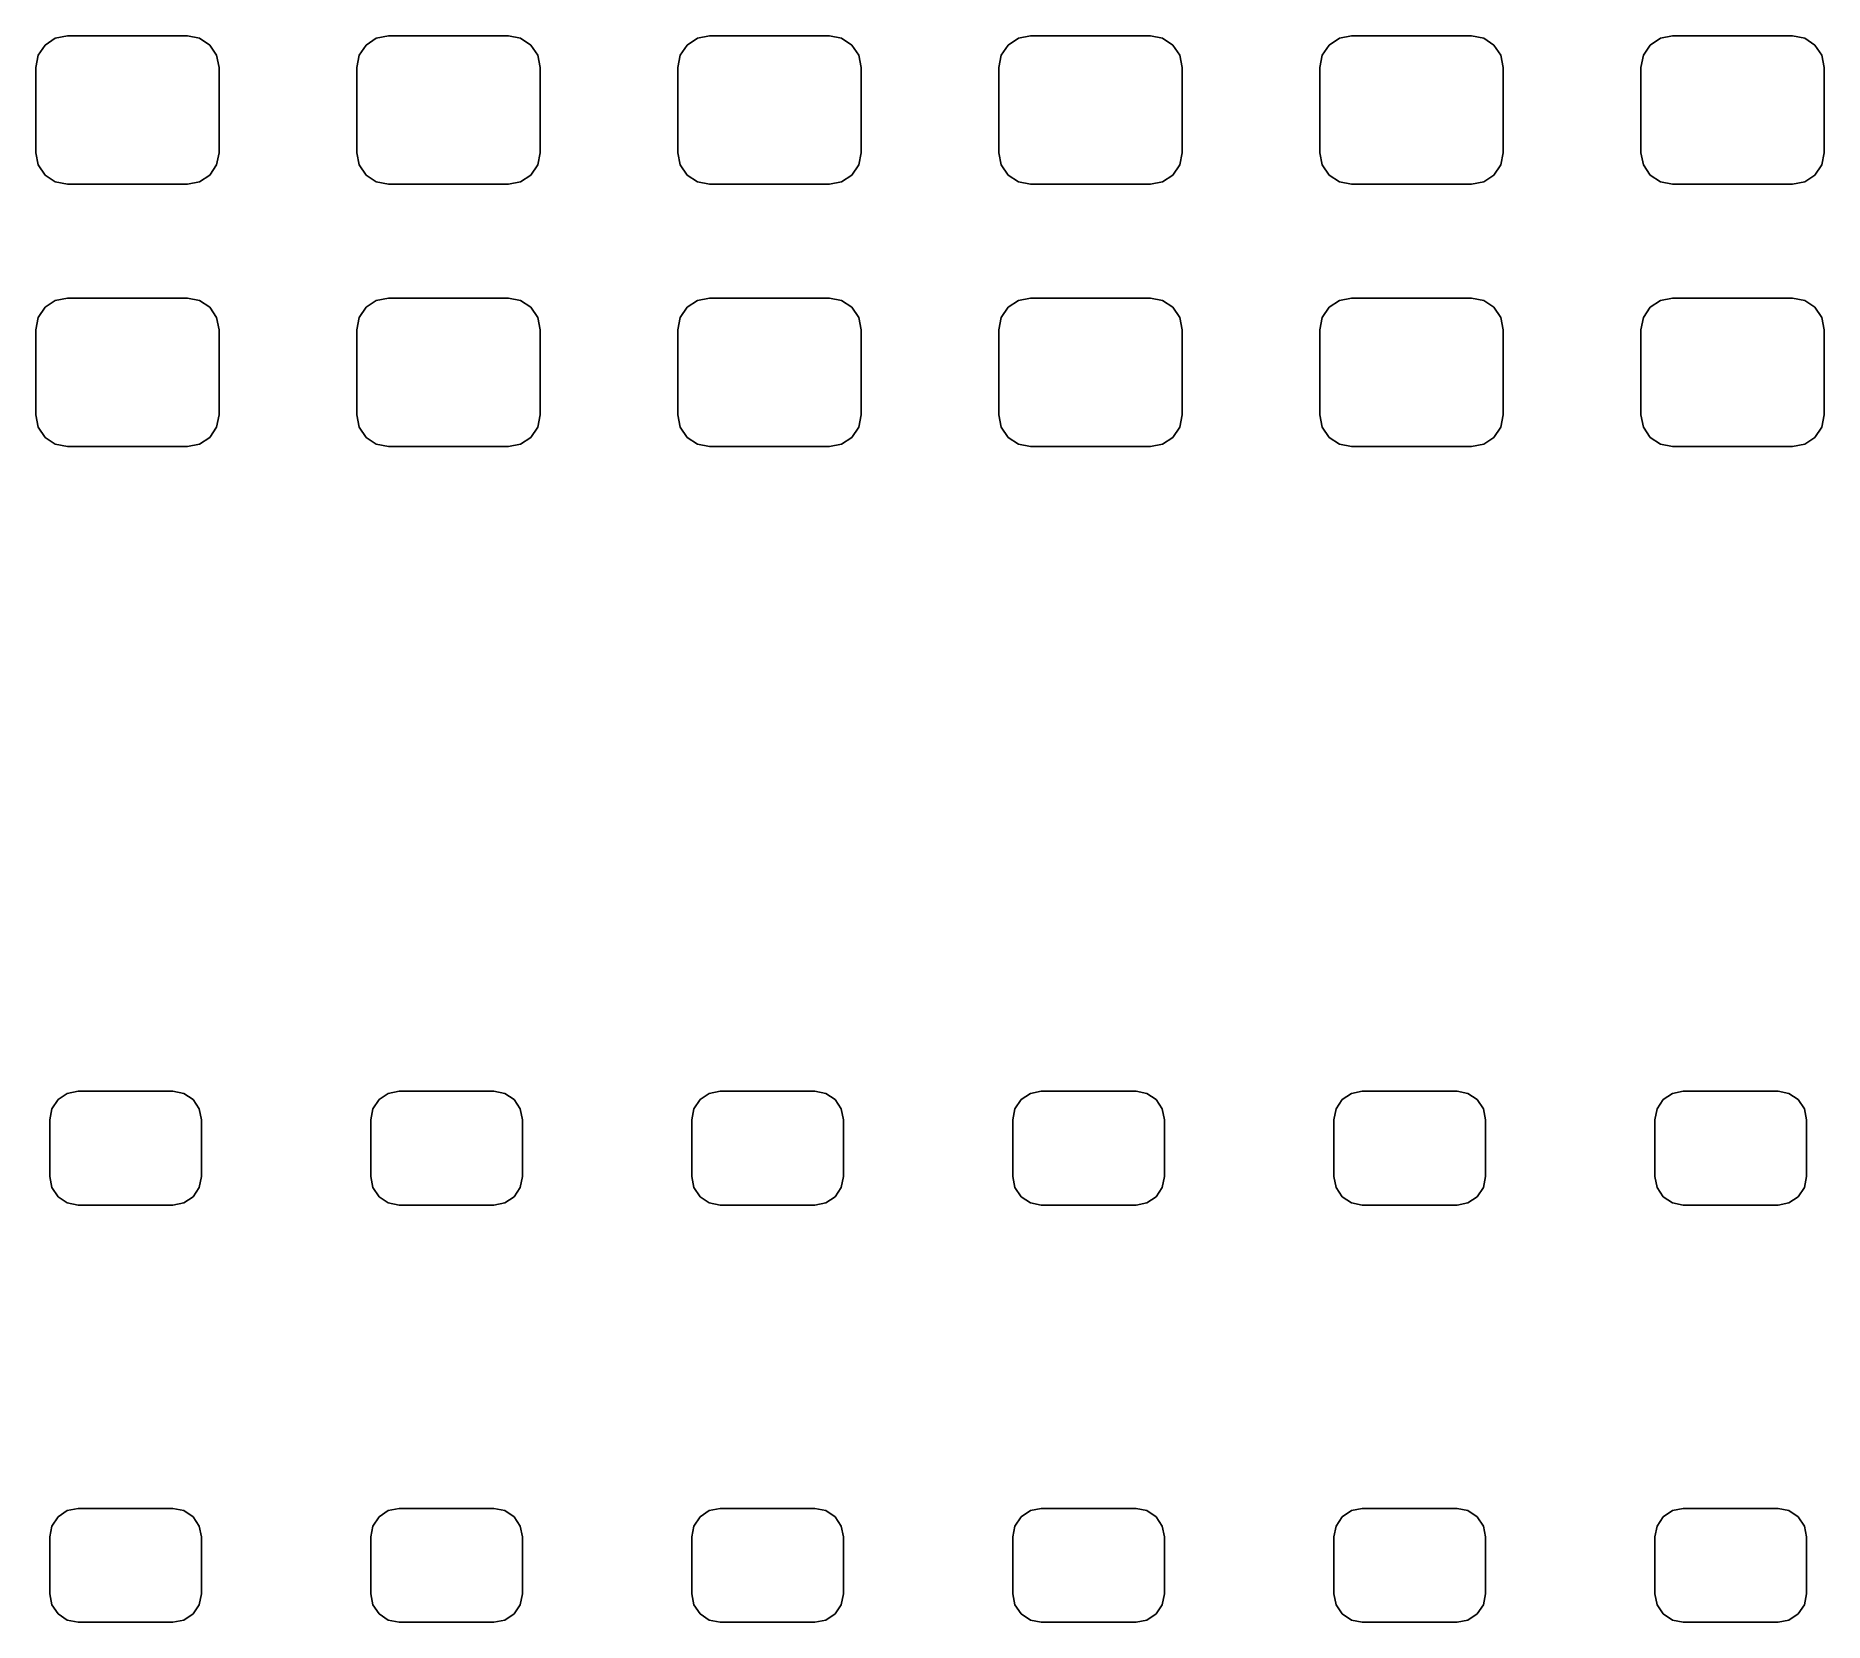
# Model space of a CAD drawing. Extents: x 135.7 to 171.5, y -89 to -27.7.
# Drawn here: x 157.39 to 171.54, y -89.03 to -76.48 of the extents above.
import ezdxf

# ---------------------------------------------------------------- set-up
doc = ezdxf.new("R2010")
doc.units = 0
doc.layers.add('BLACK', color=7, linetype='CONTINUOUS')

msp = doc.modelspace()

# ---------------------------------------------------------------- linework, layer by layer
at = {"layer": 'BLACK', "linetype": 'CONTINUOUS'}
for p, q in [((157.463223, -76.553223), (157.544329, -76.49903)), ((157.544329, -76.49903), (157.64, -76.48)), ((157.64, -76.48), (158.59, -76.48)), ((158.59, -76.48), (158.685671, -76.49903)), ((158.685671, -76.49903), (158.766777, -76.553223)), ((160.003223, -76.553223), (160.084329, -76.49903)), ((160.084329, -76.49903), (160.18, -76.48)), ((160.18, -76.48), (161.13, -76.48)), ((161.13, -76.48), (161.225671, -76.49903)), ((161.225671, -76.49903), (161.306777, -76.553223)), ((162.543223, -76.553223), (162.624329, -76.49903)), ((162.624329, -76.49903), (162.72, -76.48)), ((162.72, -76.48), (163.67, -76.48)), ((163.67, -76.48), (163.765671, -76.49903)), ((163.765671, -76.49903), (163.846777, -76.553223)), ((165.083223, -76.553223), (165.164329, -76.49903)), ((165.164329, -76.49903), (165.26, -76.48)), ((165.26, -76.48), (166.21, -76.48)), ((166.21, -76.48), (166.305671, -76.49903)), ((166.305671, -76.49903), (166.386777, -76.553223)), ((167.623223, -76.553223), (167.704329, -76.49903)), ((167.704329, -76.49903), (167.8, -76.48)), ((167.8, -76.48), (168.75, -76.48)), ((168.75, -76.48), (168.845671, -76.49903)), ((168.845671, -76.49903), (168.926777, -76.553223)), ((170.163223, -76.553223), (170.244329, -76.49903)), ((170.244329, -76.49903), (170.34, -76.48)), ((170.34, -76.48), (171.29, -76.48)), ((171.29, -76.48), (171.385671, -76.49903)), ((171.385671, -76.49903), (171.466777, -76.553223)), ((157.39, -76.73), (157.40903, -76.634329)), ((157.40903, -76.634329), (157.463223, -76.553223)), ((158.766777, -76.553223), (158.82097, -76.634329)), ((158.82097, -76.634329), (158.84, -76.73)), ((159.93, -76.73), (159.94903, -76.634329)), ((159.94903, -76.634329), (160.003223, -76.553223)), ((161.306777, -76.553223), (161.36097, -76.634329)), ((161.36097, -76.634329), (161.38, -76.73)), ((162.47, -76.73), (162.48903, -76.634329)), ((162.48903, -76.634329), (162.543223, -76.553223)), ((163.846777, -76.553223), (163.90097, -76.634329)), ((163.90097, -76.634329), (163.92, -76.73)), ((165.01, -76.73), (165.02903, -76.634329)), ((165.02903, -76.634329), (165.083223, -76.553223)), ((166.386777, -76.553223), (166.44097, -76.634329)), ((166.44097, -76.634329), (166.46, -76.73)), ((167.55, -76.73), (167.56903, -76.634329)), ((167.56903, -76.634329), (167.623223, -76.553223)), ((168.926777, -76.553223), (168.98097, -76.634329)), ((168.98097, -76.634329), (169, -76.73)), ((170.09, -76.73), (170.10903, -76.634329)), ((170.10903, -76.634329), (170.163223, -76.553223)), ((171.466777, -76.553223), (171.52097, -76.634329)), ((171.52097, -76.634329), (171.54, -76.73)), ((157.39, -77.405), (157.39, -76.73)), ((158.84, -76.73), (158.84, -77.405)), ((159.93, -77.405), (159.93, -76.73)), ((161.38, -76.73), (161.38, -77.405)), ((162.47, -77.405), (162.47, -76.73)), ((163.92, -76.73), (163.92, -77.405)), ((165.01, -77.405), (165.01, -76.73)), ((166.46, -76.73), (166.46, -77.405)), ((167.55, -77.405), (167.55, -76.73)), ((169, -76.73), (169, -77.405)), ((170.09, -77.405), (170.09, -76.73)), ((171.54, -76.73), (171.54, -77.405)), ((157.40903, -77.500671), (157.39, -77.405)), ((157.463223, -77.581777), (157.40903, -77.500671)), ((158.82097, -77.500671), (158.766777, -77.581777)), ((158.84, -77.405), (158.82097, -77.500671)), ((159.94903, -77.500671), (159.93, -77.405)), ((160.003223, -77.581777), (159.94903, -77.500671)), ((161.36097, -77.500671), (161.306777, -77.581777)), ((161.38, -77.405), (161.36097, -77.500671)), ((162.48903, -77.500671), (162.47, -77.405)), ((162.543223, -77.581777), (162.48903, -77.500671)), ((163.90097, -77.500671), (163.846777, -77.581777)), ((163.92, -77.405), (163.90097, -77.500671)), ((165.02903, -77.500671), (165.01, -77.405)), ((165.083223, -77.581777), (165.02903, -77.500671)), ((166.44097, -77.500671), (166.386777, -77.581777)), ((166.46, -77.405), (166.44097, -77.500671)), ((167.56903, -77.500671), (167.55, -77.405)), ((167.623223, -77.581777), (167.56903, -77.500671)), ((168.98097, -77.500671), (168.926777, -77.581777)), ((169, -77.405), (168.98097, -77.500671)), ((170.10903, -77.500671), (170.09, -77.405)), ((170.163223, -77.581777), (170.10903, -77.500671)), ((171.52097, -77.500671), (171.466777, -77.581777)), ((171.54, -77.405), (171.52097, -77.500671)), ((157.544329, -77.63597), (157.463223, -77.581777)), ((157.64, -77.655), (157.544329, -77.63597)), ((158.59, -77.655), (157.64, -77.655)), ((158.685671, -77.63597), (158.59, -77.655)), ((158.766777, -77.581777), (158.685671, -77.63597)), ((160.084329, -77.63597), (160.003223, -77.581777)), ((160.18, -77.655), (160.084329, -77.63597)), ((161.13, -77.655), (160.18, -77.655)), ((161.225671, -77.63597), (161.13, -77.655)), ((161.306777, -77.581777), (161.225671, -77.63597)), ((162.624329, -77.63597), (162.543223, -77.581777)), ((162.72, -77.655), (162.624329, -77.63597)), ((163.67, -77.655), (162.72, -77.655)), ((163.765671, -77.63597), (163.67, -77.655)), ((163.846777, -77.581777), (163.765671, -77.63597)), ((165.164329, -77.63597), (165.083223, -77.581777)), ((165.26, -77.655), (165.164329, -77.63597)), ((166.21, -77.655), (165.26, -77.655)), ((166.305671, -77.63597), (166.21, -77.655)), ((166.386777, -77.581777), (166.305671, -77.63597)), ((167.704329, -77.63597), (167.623223, -77.581777)), ((167.8, -77.655), (167.704329, -77.63597)), ((168.75, -77.655), (167.8, -77.655)), ((168.845671, -77.63597), (168.75, -77.655)), ((168.926777, -77.581777), (168.845671, -77.63597)), ((170.244329, -77.63597), (170.163223, -77.581777)), ((170.34, -77.655), (170.244329, -77.63597)), ((171.29, -77.655), (170.34, -77.655)), ((171.385671, -77.63597), (171.29, -77.655)), ((171.466777, -77.581777), (171.385671, -77.63597)), ((157.40903, -78.709329), (157.463223, -78.628223)), ((157.463223, -78.628223), (157.544329, -78.57403)), ((157.544329, -78.57403), (157.64, -78.555)), ((157.64, -78.555), (158.59, -78.555)), ((158.59, -78.555), (158.685671, -78.57403)), ((158.685671, -78.57403), (158.766777, -78.628223)), ((158.766777, -78.628223), (158.82097, -78.709329)), ((159.94903, -78.709329), (160.003223, -78.628223)), ((160.003223, -78.628223), (160.084329, -78.57403)), ((160.084329, -78.57403), (160.18, -78.555)), ((160.18, -78.555), (161.13, -78.555)), ((161.13, -78.555), (161.225671, -78.57403)), ((161.225671, -78.57403), (161.306777, -78.628223)), ((161.306777, -78.628223), (161.36097, -78.709329)), ((162.48903, -78.709329), (162.543223, -78.628223)), ((162.543223, -78.628223), (162.624329, -78.57403)), ((162.624329, -78.57403), (162.72, -78.555)), ((162.72, -78.555), (163.67, -78.555)), ((163.67, -78.555), (163.765671, -78.57403)), ((163.765671, -78.57403), (163.846777, -78.628223)), ((163.846777, -78.628223), (163.90097, -78.709329)), ((165.02903, -78.709329), (165.083223, -78.628223)), ((165.083223, -78.628223), (165.164329, -78.57403)), ((165.164329, -78.57403), (165.26, -78.555)), ((165.26, -78.555), (166.21, -78.555)), ((166.21, -78.555), (166.305671, -78.57403)), ((166.305671, -78.57403), (166.386777, -78.628223)), ((166.386777, -78.628223), (166.44097, -78.709329)), ((167.56903, -78.709329), (167.623223, -78.628223)), ((167.623223, -78.628223), (167.704329, -78.57403)), ((167.704329, -78.57403), (167.8, -78.555)), ((167.8, -78.555), (168.75, -78.555)), ((168.75, -78.555), (168.845671, -78.57403)), ((168.845671, -78.57403), (168.926777, -78.628223)), ((168.926777, -78.628223), (168.98097, -78.709329)), ((170.10903, -78.709329), (170.163223, -78.628223)), ((170.163223, -78.628223), (170.244329, -78.57403)), ((170.244329, -78.57403), (170.34, -78.555)), ((170.34, -78.555), (171.29, -78.555)), ((171.29, -78.555), (171.385671, -78.57403)), ((171.385671, -78.57403), (171.466777, -78.628223)), ((171.466777, -78.628223), (171.52097, -78.709329)), ((157.39, -78.805), (157.40903, -78.709329)), ((157.39, -79.48), (157.39, -78.805)), ((158.82097, -78.709329), (158.84, -78.805)), ((158.84, -78.805), (158.84, -79.48)), ((159.93, -78.805), (159.94903, -78.709329)), ((159.93, -79.48), (159.93, -78.805)), ((161.36097, -78.709329), (161.38, -78.805)), ((161.38, -78.805), (161.38, -79.48)), ((162.47, -78.805), (162.48903, -78.709329)), ((162.47, -79.48), (162.47, -78.805)), ((163.90097, -78.709329), (163.92, -78.805)), ((163.92, -78.805), (163.92, -79.48)), ((165.01, -78.805), (165.02903, -78.709329)), ((165.01, -79.48), (165.01, -78.805)), ((166.44097, -78.709329), (166.46, -78.805)), ((166.46, -78.805), (166.46, -79.48)), ((167.55, -78.805), (167.56903, -78.709329)), ((167.55, -79.48), (167.55, -78.805)), ((168.98097, -78.709329), (169, -78.805)), ((169, -78.805), (169, -79.48)), ((170.09, -78.805), (170.10903, -78.709329)), ((170.09, -79.48), (170.09, -78.805)), ((171.52097, -78.709329), (171.54, -78.805)), ((171.54, -78.805), (171.54, -79.48)), ((157.40903, -79.575671), (157.39, -79.48)), ((158.84, -79.48), (158.82097, -79.575671)), ((159.94903, -79.575671), (159.93, -79.48)), ((161.38, -79.48), (161.36097, -79.575671)), ((162.48903, -79.575671), (162.47, -79.48)), ((163.92, -79.48), (163.90097, -79.575671)), ((165.02903, -79.575671), (165.01, -79.48)), ((166.46, -79.48), (166.44097, -79.575671)), ((167.56903, -79.575671), (167.55, -79.48)), ((169, -79.48), (168.98097, -79.575671)), ((170.10903, -79.575671), (170.09, -79.48)), ((171.54, -79.48), (171.52097, -79.575671)), ((157.463223, -79.656777), (157.40903, -79.575671)), ((157.544329, -79.71097), (157.463223, -79.656777)), ((158.766777, -79.656777), (158.685671, -79.71097)), ((158.82097, -79.575671), (158.766777, -79.656777)), ((160.003223, -79.656777), (159.94903, -79.575671)), ((160.084329, -79.71097), (160.003223, -79.656777)), ((161.306777, -79.656777), (161.225671, -79.71097)), ((161.36097, -79.575671), (161.306777, -79.656777)), ((162.543223, -79.656777), (162.48903, -79.575671)), ((162.624329, -79.71097), (162.543223, -79.656777)), ((163.846777, -79.656777), (163.765671, -79.71097)), ((163.90097, -79.575671), (163.846777, -79.656777)), ((165.083223, -79.656777), (165.02903, -79.575671)), ((165.164329, -79.71097), (165.083223, -79.656777)), ((166.386777, -79.656777), (166.305671, -79.71097)), ((166.44097, -79.575671), (166.386777, -79.656777)), ((167.623223, -79.656777), (167.56903, -79.575671)), ((167.704329, -79.71097), (167.623223, -79.656777)), ((168.926777, -79.656777), (168.845671, -79.71097)), ((168.98097, -79.575671), (168.926777, -79.656777)), ((170.163223, -79.656777), (170.10903, -79.575671)), ((170.244329, -79.71097), (170.163223, -79.656777)), ((171.466777, -79.656777), (171.385671, -79.71097)), ((171.52097, -79.575671), (171.466777, -79.656777)), ((157.64, -79.73), (157.544329, -79.71097)), ((158.59, -79.73), (157.64, -79.73)), ((158.685671, -79.71097), (158.59, -79.73)), ((160.18, -79.73), (160.084329, -79.71097)), ((161.13, -79.73), (160.18, -79.73)), ((161.225671, -79.71097), (161.13, -79.73)), ((162.72, -79.73), (162.624329, -79.71097)), ((163.67, -79.73), (162.72, -79.73)), ((163.765671, -79.71097), (163.67, -79.73)), ((165.26, -79.73), (165.164329, -79.71097)), ((166.21, -79.73), (165.26, -79.73)), ((166.305671, -79.71097), (166.21, -79.73)), ((167.8, -79.73), (167.704329, -79.71097)), ((168.75, -79.73), (167.8, -79.73)), ((168.845671, -79.71097), (168.75, -79.73)), ((170.34, -79.73), (170.244329, -79.71097)), ((171.29, -79.73), (170.34, -79.73)), ((171.385671, -79.71097), (171.29, -79.73)), ((157.517238, -84.969148), (157.566012, -84.896153)), ((157.566012, -84.896153), (157.639007, -84.847379)), ((157.639007, -84.847379), (157.725111, -84.830252)), ((157.725111, -84.830252), (158.475111, -84.830252)), ((158.475111, -84.830252), (158.561215, -84.847379)), ((158.561215, -84.847379), (158.63421, -84.896153)), ((158.63421, -84.896153), (158.682984, -84.969148)), ((160.057238, -84.969148), (160.106012, -84.896153)), ((160.106012, -84.896153), (160.179007, -84.847379)), ((160.179007, -84.847379), (160.265111, -84.830252)), ((160.265111, -84.830252), (161.015111, -84.830252)), ((161.015111, -84.830252), (161.101215, -84.847379)), ((161.101215, -84.847379), (161.17421, -84.896153)), ((161.17421, -84.896153), (161.222984, -84.969148)), ((162.597238, -84.969148), (162.646012, -84.896153)), ((162.646012, -84.896153), (162.719007, -84.847379)), ((162.719007, -84.847379), (162.805111, -84.830252)), ((162.805111, -84.830252), (163.555111, -84.830252)), ((163.555111, -84.830252), (163.641215, -84.847379)), ((163.641215, -84.847379), (163.71421, -84.896153)), ((163.71421, -84.896153), (163.762984, -84.969148)), ((165.137238, -84.969148), (165.186012, -84.896153)), ((165.186012, -84.896153), (165.259007, -84.847379)), ((165.259007, -84.847379), (165.345111, -84.830252)), ((165.345111, -84.830252), (166.095111, -84.830252)), ((166.095111, -84.830252), (166.181215, -84.847379)), ((166.181215, -84.847379), (166.25421, -84.896153)), ((166.25421, -84.896153), (166.302984, -84.969148)), ((167.677238, -84.969148), (167.726012, -84.896153)), ((167.726012, -84.896153), (167.799007, -84.847379)), ((167.799007, -84.847379), (167.885111, -84.830252)), ((167.885111, -84.830252), (168.635111, -84.830252)), ((168.635111, -84.830252), (168.721215, -84.847379)), ((168.721215, -84.847379), (168.79421, -84.896153)), ((168.79421, -84.896153), (168.842984, -84.969148)), ((170.217238, -84.969148), (170.266012, -84.896153)), ((170.266012, -84.896153), (170.339007, -84.847379)), ((170.339007, -84.847379), (170.425111, -84.830252)), ((170.425111, -84.830252), (171.175111, -84.830252)), ((171.175111, -84.830252), (171.261215, -84.847379)), ((171.261215, -84.847379), (171.33421, -84.896153)), ((171.33421, -84.896153), (171.382984, -84.969148)), ((157.500111, -85.055252), (157.517238, -84.969148)), ((158.682984, -84.969148), (158.700111, -85.055252)), ((160.040111, -85.055252), (160.057238, -84.969148)), ((161.222984, -84.969148), (161.240111, -85.055252)), ((162.580111, -85.055252), (162.597238, -84.969148)), ((163.762984, -84.969148), (163.780111, -85.055252)), ((165.120111, -85.055252), (165.137238, -84.969148)), ((166.302984, -84.969148), (166.320111, -85.055252)), ((167.660111, -85.055252), (167.677238, -84.969148)), ((168.842984, -84.969148), (168.860111, -85.055252)), ((170.200111, -85.055252), (170.217238, -84.969148)), ((171.382984, -84.969148), (171.400111, -85.055252)), ((157.500111, -85.505252), (157.500111, -85.055252)), ((158.700111, -85.055252), (158.700111, -85.505252)), ((160.040111, -85.505252), (160.040111, -85.055252)), ((161.240111, -85.055252), (161.240111, -85.505252)), ((162.580111, -85.505252), (162.580111, -85.055252)), ((163.780111, -85.055252), (163.780111, -85.505252)), ((165.120111, -85.505252), (165.120111, -85.055252)), ((166.320111, -85.055252), (166.320111, -85.505252)), ((167.660111, -85.505252), (167.660111, -85.055252)), ((168.860111, -85.055252), (168.860111, -85.505252)), ((170.200111, -85.505252), (170.200111, -85.055252)), ((171.400111, -85.055252), (171.400111, -85.505252)), ((157.517238, -85.591356), (157.500111, -85.505252)), ((157.566012, -85.664351), (157.517238, -85.591356)), ((158.682984, -85.591356), (158.63421, -85.664351)), ((158.700111, -85.505252), (158.682984, -85.591356)), ((160.057238, -85.591356), (160.040111, -85.505252)), ((160.106012, -85.664351), (160.057238, -85.591356)), ((161.222984, -85.591356), (161.17421, -85.664351)), ((161.240111, -85.505252), (161.222984, -85.591356)), ((162.597238, -85.591356), (162.580111, -85.505252)), ((162.646012, -85.664351), (162.597238, -85.591356)), ((163.762984, -85.591356), (163.71421, -85.664351)), ((163.780111, -85.505252), (163.762984, -85.591356)), ((165.137238, -85.591356), (165.120111, -85.505252)), ((165.186012, -85.664351), (165.137238, -85.591356)), ((166.302984, -85.591356), (166.25421, -85.664351)), ((166.320111, -85.505252), (166.302984, -85.591356)), ((167.677238, -85.591356), (167.660111, -85.505252)), ((167.726012, -85.664351), (167.677238, -85.591356)), ((168.842984, -85.591356), (168.79421, -85.664351)), ((168.860111, -85.505252), (168.842984, -85.591356)), ((170.217238, -85.591356), (170.200111, -85.505252)), ((170.266012, -85.664351), (170.217238, -85.591356)), ((171.382984, -85.591356), (171.33421, -85.664351)), ((171.400111, -85.505252), (171.382984, -85.591356)), ((157.639007, -85.713125), (157.566012, -85.664351)), ((157.725111, -85.730252), (157.639007, -85.713125)), ((158.475111, -85.730252), (157.725111, -85.730252)), ((158.561215, -85.713125), (158.475111, -85.730252)), ((158.63421, -85.664351), (158.561215, -85.713125)), ((160.179007, -85.713125), (160.106012, -85.664351)), ((160.265111, -85.730252), (160.179007, -85.713125)), ((161.015111, -85.730252), (160.265111, -85.730252)), ((161.101215, -85.713125), (161.015111, -85.730252)), ((161.17421, -85.664351), (161.101215, -85.713125)), ((162.719007, -85.713125), (162.646012, -85.664351)), ((162.805111, -85.730252), (162.719007, -85.713125)), ((163.555111, -85.730252), (162.805111, -85.730252)), ((163.641215, -85.713125), (163.555111, -85.730252)), ((163.71421, -85.664351), (163.641215, -85.713125)), ((165.259007, -85.713125), (165.186012, -85.664351)), ((165.345111, -85.730252), (165.259007, -85.713125)), ((166.095111, -85.730252), (165.345111, -85.730252)), ((166.181215, -85.713125), (166.095111, -85.730252)), ((166.25421, -85.664351), (166.181215, -85.713125)), ((167.799007, -85.713125), (167.726012, -85.664351)), ((167.885111, -85.730252), (167.799007, -85.713125)), ((168.635111, -85.730252), (167.885111, -85.730252)), ((168.721215, -85.713125), (168.635111, -85.730252)), ((168.79421, -85.664351), (168.721215, -85.713125)), ((170.339007, -85.713125), (170.266012, -85.664351)), ((170.425111, -85.730252), (170.339007, -85.713125)), ((171.175111, -85.730252), (170.425111, -85.730252)), ((171.261215, -85.713125), (171.175111, -85.730252)), ((171.33421, -85.664351), (171.261215, -85.713125)), ((157.566012, -88.196153), (157.639007, -88.147379)), ((157.639007, -88.147379), (157.725111, -88.130252)), ((157.725111, -88.130252), (158.475111, -88.130252)), ((158.475111, -88.130252), (158.561215, -88.147379)), ((158.561215, -88.147379), (158.63421, -88.196153)), ((160.106012, -88.196153), (160.179007, -88.147379)), ((160.179007, -88.147379), (160.265111, -88.130252)), ((160.265111, -88.130252), (161.015111, -88.130252)), ((161.015111, -88.130252), (161.101215, -88.147379)), ((161.101215, -88.147379), (161.17421, -88.196153)), ((162.646012, -88.196153), (162.719007, -88.147379)), ((162.719007, -88.147379), (162.805111, -88.130252)), ((162.805111, -88.130252), (163.555111, -88.130252)), ((163.555111, -88.130252), (163.641215, -88.147379)), ((163.641215, -88.147379), (163.71421, -88.196153)), ((165.186012, -88.196153), (165.259007, -88.147379)), ((165.259007, -88.147379), (165.345111, -88.130252)), ((165.345111, -88.130252), (166.095111, -88.130252)), ((166.095111, -88.130252), (166.181215, -88.147379)), ((166.181215, -88.147379), (166.25421, -88.196153)), ((167.726012, -88.196153), (167.799007, -88.147379)), ((167.799007, -88.147379), (167.885111, -88.130252)), ((167.885111, -88.130252), (168.635111, -88.130252)), ((168.635111, -88.130252), (168.721215, -88.147379)), ((168.721215, -88.147379), (168.79421, -88.196153)), ((170.266012, -88.196153), (170.339007, -88.147379)), ((170.339007, -88.147379), (170.425111, -88.130252)), ((170.425111, -88.130252), (171.175111, -88.130252)), ((171.175111, -88.130252), (171.261215, -88.147379)), ((171.261215, -88.147379), (171.33421, -88.196153)), ((157.500111, -88.355252), (157.517238, -88.269148)), ((157.517238, -88.269148), (157.566012, -88.196153)), ((158.63421, -88.196153), (158.682984, -88.269148)), ((158.682984, -88.269148), (158.700111, -88.355252)), ((160.040111, -88.355252), (160.057238, -88.269148)), ((160.057238, -88.269148), (160.106012, -88.196153)), ((161.17421, -88.196153), (161.222984, -88.269148)), ((161.222984, -88.269148), (161.240111, -88.355252)), ((162.580111, -88.355252), (162.597238, -88.269148)), ((162.597238, -88.269148), (162.646012, -88.196153)), ((163.71421, -88.196153), (163.762984, -88.269148)), ((163.762984, -88.269148), (163.780111, -88.355252)), ((165.120111, -88.355252), (165.137238, -88.269148)), ((165.137238, -88.269148), (165.186012, -88.196153)), ((166.25421, -88.196153), (166.302984, -88.269148)), ((166.302984, -88.269148), (166.320111, -88.355252)), ((167.660111, -88.355252), (167.677238, -88.269148)), ((167.677238, -88.269148), (167.726012, -88.196153)), ((168.79421, -88.196153), (168.842984, -88.269148)), ((168.842984, -88.269148), (168.860111, -88.355252)), ((170.200111, -88.355252), (170.217238, -88.269148)), ((170.217238, -88.269148), (170.266012, -88.196153)), ((171.33421, -88.196153), (171.382984, -88.269148)), ((171.382984, -88.269148), (171.400111, -88.355252)), ((157.500111, -88.805252), (157.500111, -88.355252)), ((158.700111, -88.355252), (158.700111, -88.805252)), ((160.040111, -88.805252), (160.040111, -88.355252)), ((161.240111, -88.355252), (161.240111, -88.805252)), ((162.580111, -88.805252), (162.580111, -88.355252)), ((163.780111, -88.355252), (163.780111, -88.805252)), ((165.120111, -88.805252), (165.120111, -88.355252)), ((166.320111, -88.355252), (166.320111, -88.805252)), ((167.660111, -88.805252), (167.660111, -88.355252)), ((168.860111, -88.355252), (168.860111, -88.805252)), ((170.200111, -88.805252), (170.200111, -88.355252)), ((171.400111, -88.355252), (171.400111, -88.805252)), ((157.517238, -88.891356), (157.500111, -88.805252)), ((158.700111, -88.805252), (158.682984, -88.891356)), ((160.057238, -88.891356), (160.040111, -88.805252)), ((161.240111, -88.805252), (161.222984, -88.891356)), ((162.597238, -88.891356), (162.580111, -88.805252)), ((163.780111, -88.805252), (163.762984, -88.891356)), ((165.137238, -88.891356), (165.120111, -88.805252)), ((166.320111, -88.805252), (166.302984, -88.891356)), ((167.677238, -88.891356), (167.660111, -88.805252)), ((168.860111, -88.805252), (168.842984, -88.891356)), ((170.217238, -88.891356), (170.200111, -88.805252)), ((171.400111, -88.805252), (171.382984, -88.891356)), ((157.566012, -88.964351), (157.517238, -88.891356)), ((157.639007, -89.013125), (157.566012, -88.964351)), ((158.63421, -88.964351), (158.561215, -89.013125)), ((158.682984, -88.891356), (158.63421, -88.964351)), ((160.106012, -88.964351), (160.057238, -88.891356)), ((160.179007, -89.013125), (160.106012, -88.964351)), ((161.17421, -88.964351), (161.101215, -89.013125)), ((161.222984, -88.891356), (161.17421, -88.964351)), ((162.646012, -88.964351), (162.597238, -88.891356)), ((162.719007, -89.013125), (162.646012, -88.964351)), ((163.71421, -88.964351), (163.641215, -89.013125)), ((163.762984, -88.891356), (163.71421, -88.964351)), ((165.186012, -88.964351), (165.137238, -88.891356)), ((165.259007, -89.013125), (165.186012, -88.964351)), ((166.25421, -88.964351), (166.181215, -89.013125)), ((166.302984, -88.891356), (166.25421, -88.964351)), ((167.726012, -88.964351), (167.677238, -88.891356)), ((167.799007, -89.013125), (167.726012, -88.964351)), ((168.79421, -88.964351), (168.721215, -89.013125)), ((168.842984, -88.891356), (168.79421, -88.964351)), ((170.266012, -88.964351), (170.217238, -88.891356)), ((170.339007, -89.013125), (170.266012, -88.964351)), ((171.33421, -88.964351), (171.261215, -89.013125)), ((171.382984, -88.891356), (171.33421, -88.964351)), ((157.725111, -89.030252), (157.639007, -89.013125)), ((158.475111, -89.030252), (157.725111, -89.030252)), ((158.561215, -89.013125), (158.475111, -89.030252)), ((160.265111, -89.030252), (160.179007, -89.013125)), ((161.015111, -89.030252), (160.265111, -89.030252)), ((161.101215, -89.013125), (161.015111, -89.030252)), ((162.805111, -89.030252), (162.719007, -89.013125)), ((163.555111, -89.030252), (162.805111, -89.030252)), ((163.641215, -89.013125), (163.555111, -89.030252)), ((165.345111, -89.030252), (165.259007, -89.013125)), ((166.095111, -89.030252), (165.345111, -89.030252)), ((166.181215, -89.013125), (166.095111, -89.030252)), ((167.885111, -89.030252), (167.799007, -89.013125)), ((168.635111, -89.030252), (167.885111, -89.030252)), ((168.721215, -89.013125), (168.635111, -89.030252)), ((170.425111, -89.030252), (170.339007, -89.013125)), ((171.175111, -89.030252), (170.425111, -89.030252)), ((171.261215, -89.013125), (171.175111, -89.030252))]:
    msp.add_line(p, q, dxfattribs=at)

doc.saveas('drawing.dxf')
